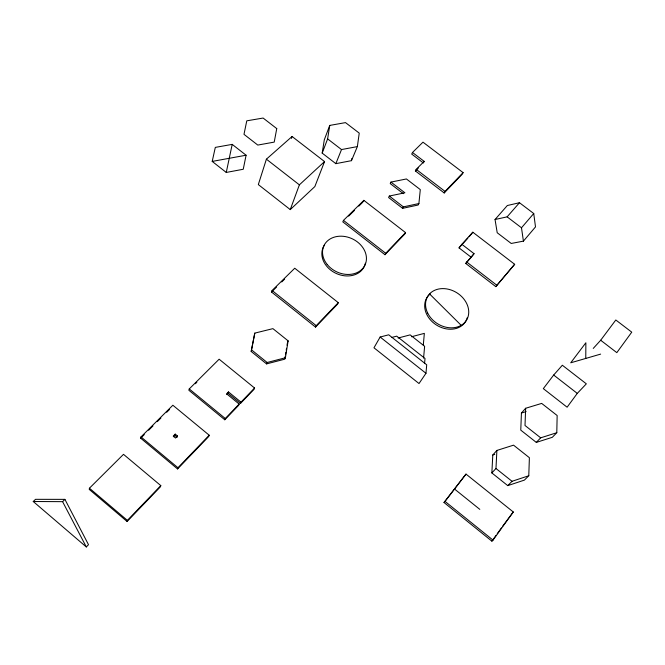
<?xml version="1.0" encoding="UTF-8"?>
<svg xmlns="http://www.w3.org/2000/svg" width="665" height="665" viewBox="0 0 665 665"><rect width="100%" height="100%" fill="white"/><g stroke="black" fill="none" stroke-linecap="round" stroke-linejoin="round"><path stroke-width="1" d="M585.765 358.435L585.873 342.758L570.72 362.807L600.636 354.113M556.788 432.724L557.154 415.517L541.676 403.406L525.649 408.268L521.435 413.023L520.77 430.139L536.306 442.4L552.316 437.304L556.788 432.724L540.687 437.828L536.306 442.4M528.775 475.758L529.39 457.703L513.546 445.159L496.888 450.438L492.79 454.976L491.859 472.94L507.761 485.625L524.402 480.105L528.775 475.758L512.025 481.294L507.761 485.625M525.649 408.268L525.009 425.484L540.687 437.828M491.859 472.94L495.974 468.509L496.888 450.438M424.561 363.597L425.018 358.485L396.714 336.149L392.001 337.379M425.966 373.289L426.714 364.819L388.717 334.803L380.139 337.03L373.971 347.795L419.017 383.539L425.966 373.289L380.139 337.03M423.297 345.019L424.353 333.365L411.485 336.748M423.572 358.127L424.636 346.29L410.147 334.877L398.119 338.028M390.962 182.094L404.902 192.8L389.324 196.042L388.601 197.538L402.616 208.336L418.119 205.028L418.9 203.548L420.297 189.6L406.415 178.96L390.962 182.094L390.239 183.607L403.331 193.665M357.363 146.599L359.241 133.125L345.509 122.618L329.74 125.419L324.312 139.766L322.184 153.125L335.842 163.656L351.469 160.664L357.363 146.599L341.511 149.567L327.621 138.885L329.74 125.419M351.469 160.664L351.76 158.603M284.936 358.186L285.26 356.199M285.584 354.204L285.9 352.217M286.224 350.231L286.54 348.244M287.022 345.26L287.347 343.273M285.401 357.77L288.128 340.854L272.916 328.643L254.786 333.123L251.195 351.477L266.565 363.896L284.778 359.175L285.401 357.77L267.155 362.492L266.565 363.896M89.434 488.21L89.226 489.39L127.09 521.493L160.44 486.772L160.805 485.608L123.499 454.336L89.434 488.21L127.389 520.379L127.09 521.493M251.195 351.477L254.786 333.123M246.092 155.219L243.249 169.259L226.258 172.443L212.21 161.412L215.31 147.389L232.201 144.38L246.092 155.219L212.21 161.412M226.258 172.443L232.201 144.38M140.672 438.185L140.988 436.93L172.858 405.234L209.217 435.226L208.76 436.464L177.563 468.941L140.672 438.185L144.288 434.586M174.828 435.367L175.219 434.12L177.513 436.016L177.114 437.262L174.828 435.367L173.515 436.697M240.481 403.431L254.038 389.316L254.579 388.019L219.126 359.208L189.251 388.934L188.843 390.247L224.795 419.765L238.652 405.334L239.167 404.062L226.624 393.813L228.469 391.926L240.996 402.15L240.481 403.431L227.979 393.223L228.469 391.926M266.399 159.176L258.319 184.587L290.264 209.6L314.853 186.566L324.553 161.578L292.076 136.491L266.399 159.176L299.375 184.853L290.264 209.6M177.563 468.941L177.962 467.744L209.217 435.226M291.428 138.387L292.076 136.491M322.184 153.125L327.621 138.885M271.511 292.01L272.093 290.497L294.745 268.228L338.286 302.666L337.579 304.138L315.543 327.105L271.511 292.01L276.615 286.981M224.795 419.765L225.285 418.509L239.167 404.062M335.842 163.656L341.511 149.567M287.504 342.284L288.128 340.854M343.473 220.381L342.816 221.869L384.977 254.712L404.794 234.055L405.559 232.609L363.855 200.348L343.473 220.381L385.717 253.282L384.977 254.712M363.165 201.844L363.855 200.348M315.543 327.105L316.224 325.659L338.286 302.666M412.5 152.476L411.718 154.089L423.381 162.975L424.187 161.371L412.5 152.476L422.982 142.169L463.098 172.617L462.217 174.188L444.212 192.966L415.392 170.955L416.199 169.367L424.187 161.371M402.616 208.336L403.372 206.865L418.9 203.548M444.212 192.966L445.068 191.412L463.098 172.617M474.045 253.673L471.219 257.272L459.033 247.887L461.851 244.296L474.045 253.673L465.716 263.431L495.791 286.632L514.66 264.288L472.815 232.218L469.182 236.698M495.791 286.632L514.66 264.288M492.998 540.113L513.28 511.975L465.999 474.103L444.012 502.507L491.884 541.152L492.998 540.113L445.01 501.385L444.012 502.507M491.884 541.152L496.057 535.375M497.245 533.721L501.418 527.935M502.607 526.281L513.28 511.975M577.278 393.389L567.112 407.204L543.322 388.634L553.671 375.043L562.341 365.235L586.339 383.838L577.278 393.389L553.671 375.043M600.678 340.247L615.807 319.99L631.75 332.159L616.821 352.641L600.678 340.247L593.246 348.427M445.01 501.385L465.999 474.103M523.413 241.137L535.5 226.906L533.737 213.523L519.473 202.717L507.329 205.527L495.043 219.508L497.212 232.75L511.219 243.457L523.413 241.137L521.493 227.787L507.129 216.857L495.043 219.508M521.493 227.787L533.737 213.523M507.129 216.857L519.473 202.717M465.716 263.431L471.219 257.272M461.851 244.296L472.815 232.218M459.033 247.887L461.734 244.903M463.089 243.415L467.827 238.195M127.389 520.379L160.805 485.608M240.996 402.15L254.579 388.019M385.717 253.282L405.559 232.609M86.309 546.954L88.503 544.693L64.912 499.365L35.503 499.332L33.25 501.51L86.309 546.954L62.585 501.659L33.25 501.51M226.757 394.478L227.979 393.223M177.513 436.016L175.535 438.027L173.249 436.124L175.219 434.12M415.392 170.955L418.302 168.054M148.628 430.272L152.967 425.949M157.306 421.635L160.913 418.036M166.699 412.283L169.592 409.407M195.385 383.73L196.84 382.284M62.585 501.659L64.912 499.365M281.727 281.96L284.645 279.084M348.626 216.142L354.445 210.423M358.809 206.133L362.442 202.559M299.375 184.853L324.553 161.578M492.79 454.976L494.743 454.353M521.435 413.023L526.123 411.602M416.199 169.367L445.068 191.412M389.324 196.042L403.372 206.865M466.647 261.968L496.788 285.202M495.974 468.509L512.025 481.294M272.093 290.497L316.224 325.659M454.519 489.033L479.814 509.373M251.752 350.048L267.155 362.492M189.251 388.934L225.285 418.509M140.988 436.93L177.962 467.744M429.557 293.922L461.202 325.335M467.204 317.803A22.718 18.229 32 0 1 436.307 324.936A22.718 18.229 32 0 1 430.072 294.046M365.376 263.215A22.66 18.246 25.1 0 1 336.448 273.564A22.66 18.246 25.1 0 1 324.611 244.919M276.756 128.594L274.221 142.111L257.787 145.07L243.988 134.338L246.773 120.831L263.107 118.046L276.756 128.594M427.678 313.09A22.768 18.246 31.9 0 0 464.976 322.251A22.768 18.246 31.9 0 0 448.775 289.333A22.768 18.246 31.9 0 0 427.678 313.09M327.188 264.462A22.701 18.263 25.1 0 0 364.861 265.318A22.701 18.263 25.1 0 0 341.386 236.191A22.701 18.263 25.1 0 0 327.188 264.462"/></g></svg>
